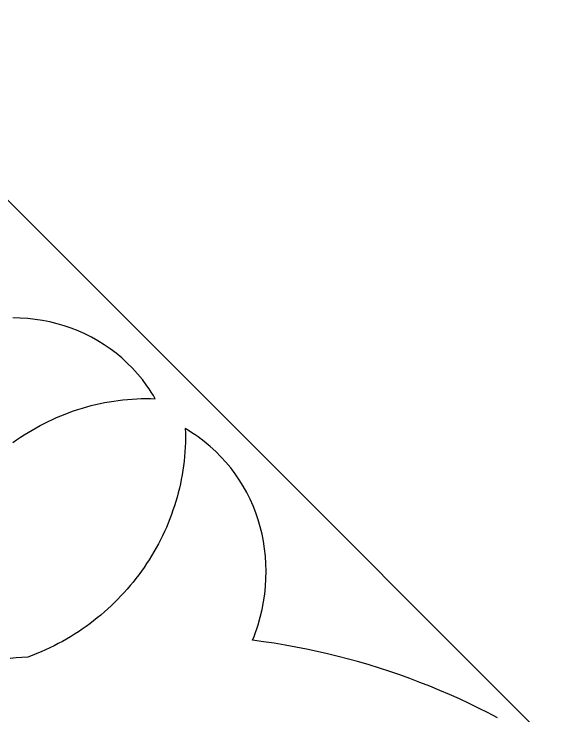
# Model space of a CAD drawing. Extents: x 1908 to 2928, y -299 to 721.
# Drawn here: x 2233.91 to 2270.9, y -105.52 to -58.81 of the extents above; entities that cross this region are included whole.
import ezdxf

# ---------------------------------------------------------------- set-up
doc = ezdxf.new("R2010")
doc.units = 0
doc.layers.add('BITMAP_LAYER', color=18, linetype='CONTINUOUS')

msp = doc.modelspace()

# ---------------------------------------------------------------- linework, layer by layer
at = {"layer": 'BITMAP_LAYER'}
for points in [[(2221.091, -58.806), (2245.997, -83.712), (2270.902, -108.618)], [(2233.83, -87.319), (2234.08, -87.144), (2234.333, -86.973), (2234.589, -86.807), (2234.848, -86.646), (2235.11, -86.49), (2235.375, -86.339), (2235.643, -86.193), (2235.914, -86.053), (2236.187, -85.918), (2236.462, -85.788), (2236.741, -85.663), (2237.021, -85.544), (2237.304, -85.431), (2237.589, -85.323), (2237.876, -85.22), (2238.165, -85.124), (2238.456, -85.033), (2238.749, -84.948), (2239.043, -84.868), (2239.34, -84.795), (2239.638, -84.727), (2239.938, -84.666), (2240.239, -84.611), (2240.541, -84.561), (2240.845, -84.518), (2241.15, -84.481), (2241.456, -84.451), (2241.763, -84.426), (2242.071, -84.409), (2242.38, -84.397), (2242.69, -84.392), (2243.001, -84.394), (2243.312, -84.403), (2243.18, -84.181), (2243.043, -83.963), (2242.902, -83.75), (2242.756, -83.541), (2242.452, -83.137), (2242.132, -82.75), (2241.796, -82.381), (2241.445, -82.029), (2241.079, -81.696), (2240.7, -81.382), (2240.307, -81.086), (2239.903, -80.809), (2239.486, -80.551), (2239.059, -80.312), (2238.621, -80.093), (2238.173, -79.894), (2237.717, -79.714), (2237.252, -79.555), (2236.779, -79.416), (2236.3, -79.298), (2235.814, -79.2), (2235.322, -79.124), (2234.826, -79.069), (2234.325, -79.035), (2233.821, -79.023)], [(2266.085, -105.648), (2265.457, -105.319), (2264.825, -105), (2264.187, -104.69), (2263.544, -104.389), (2262.896, -104.098), (2262.244, -103.817), (2261.586, -103.546), (2260.924, -103.285), (2260.258, -103.033), (2259.587, -102.791), (2258.911, -102.56), (2258.232, -102.338), (2257.548, -102.126), (2256.86, -101.925), (2256.169, -101.733), (2255.473, -101.552), (2254.774, -101.381), (2254.071, -101.221), (2253.365, -101.07), (2252.655, -100.93), (2251.942, -100.801), (2251.226, -100.682), (2250.507, -100.574), (2249.784, -100.476), (2249.883, -100.223), (2249.977, -99.97), (2250.064, -99.716), (2250.146, -99.461), (2250.291, -98.951), (2250.414, -98.439), (2250.513, -97.927), (2250.59, -97.415), (2250.644, -96.904), (2250.676, -96.395), (2250.686, -95.887), (2250.674, -95.383), (2250.64, -94.882), (2250.585, -94.386), (2250.508, -93.895), (2250.411, -93.409), (2250.292, -92.929), (2250.153, -92.457), (2249.994, -91.992), (2249.815, -91.535), (2249.615, -91.088), (2249.396, -90.65), (2249.158, -90.222), (2248.9, -89.806), (2248.623, -89.401), (2248.327, -89.009), (2248.012, -88.629), (2247.679, -88.264), (2247.328, -87.912), (2246.959, -87.576), (2246.572, -87.256), (2246.371, -87.102), (2246.167, -86.952), (2245.958, -86.807), (2245.745, -86.666), (2245.528, -86.529), (2245.306, -86.397), (2245.314, -86.708), (2245.316, -87.018), (2245.311, -87.328), (2245.3, -87.637), (2245.282, -87.945), (2245.258, -88.252), (2245.227, -88.559), (2245.19, -88.864), (2245.147, -89.167), (2245.098, -89.47), (2245.042, -89.771), (2244.981, -90.07), (2244.913, -90.368), (2244.84, -90.665), (2244.761, -90.96), (2244.676, -91.253), (2244.585, -91.544), (2244.488, -91.833), (2244.386, -92.12), (2244.278, -92.405), (2244.164, -92.687), (2244.045, -92.968), (2243.921, -93.246), (2243.791, -93.522), (2243.656, -93.795), (2243.515, -94.065), (2243.369, -94.333), (2243.219, -94.598), (2243.063, -94.86), (2242.902, -95.119), (2242.736, -95.375), (2242.565, -95.629), (2242.389, -95.878), (2242.208, -96.125), (2242.023, -96.368), (2241.833, -96.608), (2241.638, -96.844), (2241.439, -97.077), (2241.235, -97.306), (2241.027, -97.532), (2240.814, -97.753), (2240.597, -97.97), (2240.375, -98.184), (2240.15, -98.393), (2239.92, -98.599), (2239.686, -98.8), (2239.448, -98.996), (2239.205, -99.189), (2238.959, -99.376), (2238.709, -99.559), (2238.455, -99.738), (2238.198, -99.912), (2237.936, -100.081), (2237.671, -100.245), (2237.402, -100.404), (2237.13, -100.558), (2236.854, -100.706), (2236.574, -100.85), (2236.292, -100.988), (2236.006, -101.121), (2235.716, -101.248), (2235.424, -101.37), (2235.128, -101.486), (2234.829, -101.597), (2234.436, -101.618), (2234.044, -101.648), (2233.652, -101.687)]]:
    msp.add_lwpolyline(points, dxfattribs=at)

doc.saveas('drawing.dxf')
